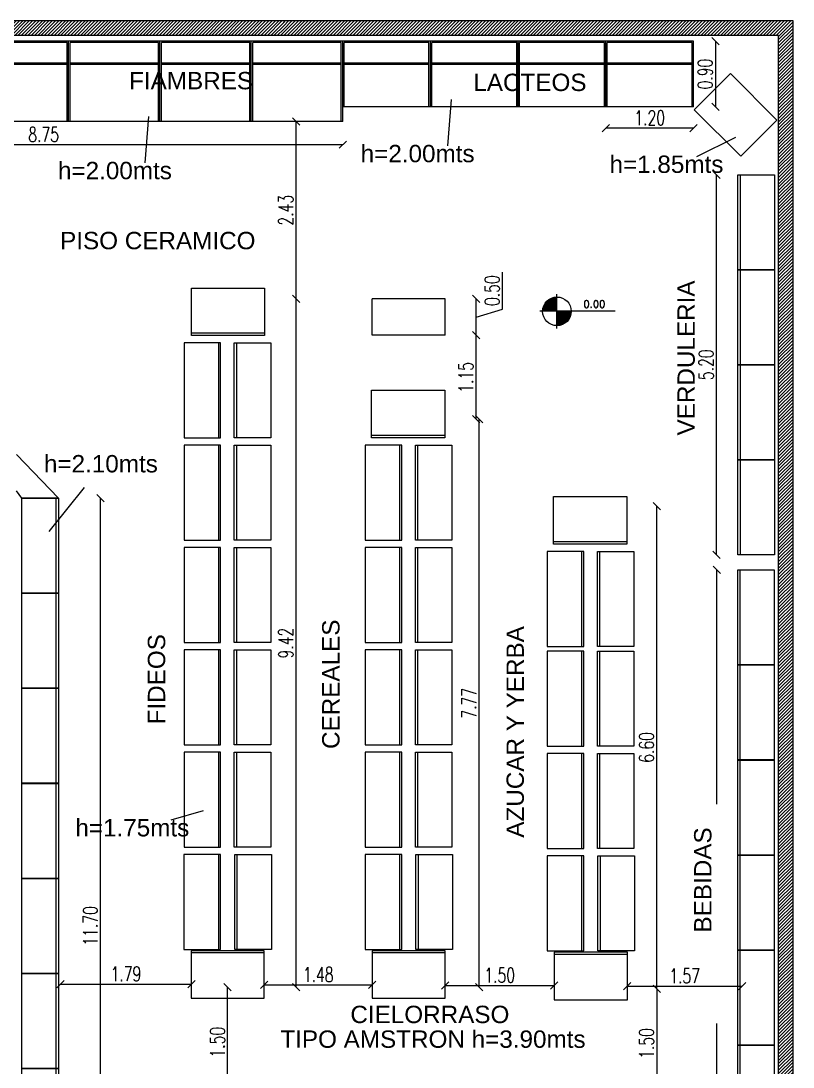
# Model space of a CAD drawing. Header units: millimetres. Extents: x 2448 to 2576, y 1154 to 1321.
# Drawn here: x 2503.68 to 2514.24, y 1303.73 to 1318.04 of the extents above; entities that cross this region are included whole.
import ezdxf

# ---------------------------------------------------------------- set-up
doc = ezdxf.new("R2010")
doc.units = ezdxf.units.MM
doc.linetypes.add('ACAD_ISO02W100', pattern=[15, 12, -3])
doc.linetypes.add('X-REF T19$0$ACAD_ISO02W100', pattern=[15, 12, -3])
for name, color, linetype in [('A-GONDOLAS', 2, 'Continuous'), ('COTAS', 7, 'Continuous'), ('E- HELADERAS', 150, 'Continuous'), ('E-GENERAL', 8, 'Continuous'), ('E-GONDOLAS', 2, 'Continuous'), ('X-REF T19$0$A-HATCH', 8, 'Continuous'), ('X-REF T19$0$A-MAMPOSTERIA', 5, 'Continuous')]:
    doc.layers.add(name, color=color, linetype=linetype)
doc.styles.add('COTAS', font='ROMANS.shx', dxfattribs={"width": 0.7})
doc.styles.add('ROMAND', font='romand', dxfattribs={"height": 0.15})
doc.styles.get("Standard").update_dxf_attribs({"font": 'arial.ttf'})
doc.dimstyles.new('COTA-I-N-2-85', dxfattribs={"dimscale": 0, "dimtxt": 0.2, "dimasz": 0.1, "dimexe": 0, "dimexo": 0, "dimgap": 0.04, "dimtad": 1, "dimzin": 1, "dimdsep": 46, "dimtxsty": 'COTAS', "dimblk": 'OBLIQUE', "dimcen": 0.1, "dimse1": 1, "dimse2": 1, "dimclrd": 256, "dimclre": 256, "dimclrt": 256, "dimadec": 0, "dimazin": 0, "dimtfac": 1, "dimtmove": 1, "dimatfit": 3, "dimldrblk": 'OBLIQUE', "dimfxl": 1, "dimtvp": -0.8, "dimtolj": 1, "dimtzin": 0, "dimarcsym": 0})

# ---------------------------------------------------------------- blocks, each defined once
blk = doc.blocks.new('X-REF T19$0$TOPSY 19')
at = {"layer": 'X-REF T19$0$A-MAMPOSTERIA', "lineweight": 13}
for p, q in [((22.169, 0), (0, 0)), ((22.169, -32.511), (22.169, 0)), ((21.971, -0.199), (0.199, -0.199)), ((21.971, -32.312), (21.971, -0.199))]:
    blk.add_line(p, q, dxfattribs=at)
blk = doc.blocks.new('X-REF T19')
at = {"layer": 'X-REF T19$0$A-HATCH'}
h = blk.add_hatch(dxfattribs=at)
h.set_pattern_fill('ANSI31', color=256, scale=0.01, style=0)
h.paths.add_polyline_path([(272.861, 196.393), (264.095, 196.393), (264.095, 196.194), (272.861, 196.194)])
h = blk.add_hatch(dxfattribs=at)
h.set_pattern_fill('ANSI31', color=256, scale=0.01, style=0)
h.paths.add_polyline_path([(279.829, 196.393), (272.861, 196.393), (272.861, 196.194), (279.631, 196.194), (279.631, 195.502), (279.829, 195.502)])
h = blk.add_hatch(dxfattribs=at)
h.set_pattern_fill('ANSI31', color=256, scale=0.01, style=0)
h.paths.add_polyline_path([(279.829, 195.502), (279.631, 195.502), (279.631, 164.081), (279.829, 164.081)])
at = {"linetype": 'X-REF T19$0$ACAD_ISO02W100'}
blk.add_blockref('X-REF T19$0$TOPSY 19', (257.66, 196.393), dxfattribs=at)
blk = doc.blocks.new('_Oblique')
at = {"color": 0, "linetype": 'ByBlock', "lineweight": -2}
blk.add_line((-0.5, -0.5), (0.5, 0.5), dxfattribs=at)
blk = doc.blocks.new('*D207')
at = {"layer": 'COTAS', "linetype": 'ACAD_ISO02W100', "lineweight": -2, "transparency": 16777216}
blk.add_line((2512.379, 1304.801), (2512.379, 1303.303), dxfattribs=at)
at = {"layer": 'DEFPOINTS', "color": 0, "linetype": 'ACAD_ISO02W100', "transparency": 16777216}
for p in [(2511.976, 1304.801), (2511.978, 1303.303), (2512.379, 1303.303)]:
    blk.add_point(p, dxfattribs=at)
at = {"layer": 'COTAS', "linetype": 'ACAD_ISO02W100', "lineweight": -2, "transparency": 16777216, "xscale": 0.1, "yscale": 0.1, "zscale": 0.1}
for p, rotation in [((2512.379, 1304.801), 90), ((2512.379, 1303.303), 270)]:
    blk.add_blockref('_Oblique', p, dxfattribs=dict(at, rotation=rotation))
at = {"layer": 'COTAS', "linetype": 'ACAD_ISO02W100', "transparency": 16777216, "insert": (2512.239, 1304.052), "char_height": 0.2, "attachment_point": 5, "rotation": 90, "style": 'COTAS'}
blk.add_mtext('\\A1;1.50', dxfattribs=at)
blk = doc.blocks.new('*D208')
at = {"layer": 'COTAS', "linetype": 'ACAD_ISO02W100', "lineweight": -2, "transparency": 16777216}
blk.add_line((2512.379, 1304.801), (2512.379, 1311.404), dxfattribs=at)
at = {"layer": 'DEFPOINTS', "color": 0, "linetype": 'ACAD_ISO02W100', "transparency": 16777216}
for p in [(2511.967, 1311.404), (2512.379, 1311.404), (2511.976, 1304.801)]:
    blk.add_point(p, dxfattribs=at)
at = {"layer": 'COTAS', "linetype": 'ACAD_ISO02W100', "lineweight": -2, "transparency": 16777216, "xscale": 0.1, "yscale": 0.1, "zscale": 0.1}
for p, rotation in [((2512.379, 1311.404), 90), ((2512.379, 1304.801), 270)]:
    blk.add_blockref('_Oblique', p, dxfattribs=dict(at, rotation=rotation))
at = {"layer": 'COTAS', "linetype": 'ACAD_ISO02W100', "transparency": 16777216, "insert": (2512.239, 1308.102), "char_height": 0.2, "attachment_point": 5, "rotation": 90, "style": 'COTAS'}
blk.add_mtext('\\A1;6.60', dxfattribs=at)
blk = doc.blocks.new('*D209')
at = {"layer": 'COTAS', "linetype": 'ACAD_ISO02W100', "lineweight": -2, "transparency": 16777216}
blk.add_line((2504.221, 1304.863), (2506.012, 1304.863), dxfattribs=at)
at = {"layer": 'DEFPOINTS', "color": 0, "linetype": 'ACAD_ISO02W100', "transparency": 16777216}
for p in [(2506.012, 1304.863), (2506.012, 1304.821), (2504.221, 1304.586)]:
    blk.add_point(p, dxfattribs=at)
at = {"layer": 'COTAS', "linetype": 'ACAD_ISO02W100', "lineweight": -2, "transparency": 16777216, "xscale": 0.1, "yscale": 0.1, "zscale": 0.1, "rotation": 180}
blk.add_blockref('_Oblique', (2504.221, 1304.863), dxfattribs=at)
at = {"layer": 'COTAS', "linetype": 'ACAD_ISO02W100', "lineweight": -2, "transparency": 16777216, "xscale": 0.1, "yscale": 0.1, "zscale": 0.1}
blk.add_blockref('_Oblique', (2506.012, 1304.863), dxfattribs=at)
at = {"layer": 'COTAS', "linetype": 'ACAD_ISO02W100', "transparency": 16777216, "insert": (2505.116, 1305.003), "char_height": 0.2, "attachment_point": 5, "style": 'COTAS'}
blk.add_mtext('\\A1;1.79', dxfattribs=at)
blk = doc.blocks.new('*D210')
at = {"layer": 'COTAS', "linetype": 'ACAD_ISO02W100', "lineweight": -2, "transparency": 16777216}
blk.add_line((2507.008, 1304.854), (2508.486, 1304.854), dxfattribs=at)
at = {"layer": 'DEFPOINTS', "color": 0, "linetype": 'ACAD_ISO02W100', "transparency": 16777216}
for p in [(2507.008, 1304.863), (2508.486, 1304.863), (2508.486, 1304.854)]:
    blk.add_point(p, dxfattribs=at)
at = {"layer": 'COTAS', "linetype": 'ACAD_ISO02W100', "lineweight": -2, "transparency": 16777216, "xscale": 0.1, "yscale": 0.1, "zscale": 0.1, "rotation": 180}
blk.add_blockref('_Oblique', (2507.008, 1304.854), dxfattribs=at)
at = {"layer": 'COTAS', "linetype": 'ACAD_ISO02W100', "lineweight": -2, "transparency": 16777216, "xscale": 0.1, "yscale": 0.1, "zscale": 0.1}
blk.add_blockref('_Oblique', (2508.486, 1304.854), dxfattribs=at)
at = {"layer": 'COTAS', "linetype": 'ACAD_ISO02W100', "transparency": 16777216, "insert": (2507.747, 1304.994), "char_height": 0.2, "attachment_point": 5, "style": 'COTAS'}
blk.add_mtext('\\A1;1.48', dxfattribs=at)
blk = doc.blocks.new('*D211')
at = {"layer": 'COTAS', "linetype": 'ACAD_ISO02W100', "lineweight": -2, "transparency": 16777216}
blk.add_line((2509.482, 1304.845), (2510.977, 1304.845), dxfattribs=at)
at = {"layer": 'DEFPOINTS', "color": 0, "linetype": 'ACAD_ISO02W100', "transparency": 16777216}
for p in [(2509.482, 1304.854), (2510.977, 1304.854), (2510.977, 1304.845)]:
    blk.add_point(p, dxfattribs=at)
at = {"layer": 'COTAS', "linetype": 'ACAD_ISO02W100', "lineweight": -2, "transparency": 16777216, "xscale": 0.1, "yscale": 0.1, "zscale": 0.1, "rotation": 180}
blk.add_blockref('_Oblique', (2509.482, 1304.845), dxfattribs=at)
at = {"layer": 'COTAS', "linetype": 'ACAD_ISO02W100', "lineweight": -2, "transparency": 16777216, "xscale": 0.1, "yscale": 0.1, "zscale": 0.1}
blk.add_blockref('_Oblique', (2510.977, 1304.845), dxfattribs=at)
at = {"layer": 'COTAS', "linetype": 'ACAD_ISO02W100', "transparency": 16777216, "insert": (2510.23, 1304.985), "char_height": 0.2, "attachment_point": 5, "style": 'COTAS'}
blk.add_mtext('\\A1;1.50', dxfattribs=at)
blk = doc.blocks.new('*D212')
at = {"layer": 'COTAS', "linetype": 'ACAD_ISO02W100', "lineweight": -2, "transparency": 16777216}
blk.add_line((2511.974, 1304.836), (2513.546, 1304.836), dxfattribs=at)
at = {"layer": 'DEFPOINTS', "color": 0, "linetype": 'ACAD_ISO02W100', "transparency": 16777216}
for p in [(2511.974, 1304.845), (2513.546, 1304.845), (2513.546, 1304.836)]:
    blk.add_point(p, dxfattribs=at)
at = {"layer": 'COTAS', "linetype": 'ACAD_ISO02W100', "lineweight": -2, "transparency": 16777216, "xscale": 0.1, "yscale": 0.1, "zscale": 0.1, "rotation": 180}
blk.add_blockref('_Oblique', (2511.974, 1304.836), dxfattribs=at)
at = {"layer": 'COTAS', "linetype": 'ACAD_ISO02W100', "lineweight": -2, "transparency": 16777216, "xscale": 0.1, "yscale": 0.1, "zscale": 0.1}
blk.add_blockref('_Oblique', (2513.546, 1304.836), dxfattribs=at)
at = {"layer": 'COTAS', "linetype": 'ACAD_ISO02W100', "transparency": 16777216, "insert": (2512.76, 1304.976), "char_height": 0.2, "attachment_point": 5, "style": 'COTAS'}
blk.add_mtext('\\A1;1.57', dxfattribs=at)
blk = doc.blocks.new('*D213')
at = {"layer": 'COTAS', "linetype": 'ACAD_ISO02W100', "lineweight": -2, "transparency": 16777216}
blk.add_line((2509.95, 1304.821), (2509.95, 1312.591), dxfattribs=at)
at = {"layer": 'DEFPOINTS', "color": 0, "linetype": 'ACAD_ISO02W100', "transparency": 16777216}
for p in [(2509.482, 1312.591), (2509.95, 1312.591), (2509.482, 1304.821)]:
    blk.add_point(p, dxfattribs=at)
at = {"layer": 'COTAS', "linetype": 'ACAD_ISO02W100', "lineweight": -2, "transparency": 16777216, "xscale": 0.1, "yscale": 0.1, "zscale": 0.1}
for p, rotation in [((2509.95, 1312.591), 90), ((2509.95, 1304.821), 270)]:
    blk.add_blockref('_Oblique', p, dxfattribs=dict(at, rotation=rotation))
at = {"layer": 'COTAS', "linetype": 'ACAD_ISO02W100', "transparency": 16777216, "insert": (2509.81, 1308.706), "char_height": 0.2, "attachment_point": 5, "rotation": 90, "style": 'COTAS'}
blk.add_mtext('\\A1;7.77', dxfattribs=at)
blk = doc.blocks.new('*D252')
at = {"layer": 'COTAS', "linetype": 'ACAD_ISO02W100', "lineweight": -2, "transparency": 16777216}
blk.add_line((2509.907, 1312.591), (2509.907, 1313.74), dxfattribs=at)
at = {"layer": 'DEFPOINTS', "color": 0, "linetype": 'ACAD_ISO02W100', "transparency": 16777216}
for p in [(2509.482, 1313.74), (2509.907, 1313.74), (2509.482, 1312.591)]:
    blk.add_point(p, dxfattribs=at)
at = {"layer": 'COTAS', "linetype": 'ACAD_ISO02W100', "lineweight": -2, "transparency": 16777216, "xscale": 0.1, "yscale": 0.1, "zscale": 0.1}
for p, rotation in [((2509.907, 1313.74), 90), ((2509.907, 1312.591), 270)]:
    blk.add_blockref('_Oblique', p, dxfattribs=dict(at, rotation=rotation))
at = {"layer": 'COTAS', "linetype": 'ACAD_ISO02W100', "transparency": 16777216, "insert": (2509.767, 1313.165), "char_height": 0.2, "attachment_point": 5, "rotation": 90, "style": 'COTAS'}
blk.add_mtext('\\A1;1.15', dxfattribs=at)
blk = doc.blocks.new('*D253')
at = {"layer": 'COTAS', "linetype": 'ACAD_ISO02W100', "lineweight": -2, "transparency": 16777216}
for p, q in [((2510.267, 1314.098), (2510.267, 1314.605)), ((2509.907, 1313.74), (2509.907, 1314.24)), ((2509.907, 1313.99), (2510.267, 1314.098))]:
    blk.add_line(p, q, dxfattribs=at)
at = {"layer": 'DEFPOINTS', "color": 0, "linetype": 'ACAD_ISO02W100', "transparency": 16777216}
for p in [(2509.482, 1314.24), (2509.907, 1314.24), (2509.482, 1313.74)]:
    blk.add_point(p, dxfattribs=at)
at = {"layer": 'COTAS', "linetype": 'ACAD_ISO02W100', "lineweight": -2, "transparency": 16777216, "xscale": 0.1, "yscale": 0.1, "zscale": 0.1}
for p, rotation in [((2509.907, 1314.24), 90), ((2509.907, 1313.74), 270)]:
    blk.add_blockref('_Oblique', p, dxfattribs=dict(at, rotation=rotation))
at = {"layer": 'COTAS', "linetype": 'ACAD_ISO02W100', "transparency": 16777216, "insert": (2510.127, 1314.351), "char_height": 0.2, "attachment_point": 5, "rotation": 90, "style": 'COTAS'}
blk.add_mtext('\\A1;0.50', dxfattribs=at)
blk = doc.blocks.new('*D214')
at = {"layer": 'COTAS', "linetype": 'ACAD_ISO02W100', "lineweight": -2, "transparency": 16777216}
blk.add_line((2507.445, 1304.821), (2507.445, 1314.237), dxfattribs=at)
at = {"layer": 'DEFPOINTS', "color": 0, "linetype": 'ACAD_ISO02W100', "transparency": 16777216}
for p in [(2507.013, 1314.237), (2507.445, 1314.237), (2507.008, 1304.821)]:
    blk.add_point(p, dxfattribs=at)
at = {"layer": 'COTAS', "linetype": 'ACAD_ISO02W100', "lineweight": -2, "transparency": 16777216, "xscale": 0.1, "yscale": 0.1, "zscale": 0.1}
for p, rotation in [((2507.445, 1314.237), 90), ((2507.445, 1304.821), 270)]:
    blk.add_blockref('_Oblique', p, dxfattribs=dict(at, rotation=rotation))
at = {"layer": 'COTAS', "linetype": 'ACAD_ISO02W100', "transparency": 16777216, "insert": (2507.305, 1309.529), "char_height": 0.2, "attachment_point": 5, "rotation": 90, "style": 'COTAS'}
blk.add_mtext('\\A1;9.42', dxfattribs=at)
blk = doc.blocks.new('*D215')
at = {"layer": 'COTAS', "linetype": 'ACAD_ISO02W100', "lineweight": -2, "transparency": 16777216}
blk.add_line((2507.445, 1314.237), (2507.445, 1316.664), dxfattribs=at)
at = {"layer": 'DEFPOINTS', "color": 0, "linetype": 'ACAD_ISO02W100', "transparency": 16777216}
for p in [(2507.008, 1316.664), (2507.445, 1316.664), (2507.013, 1314.237)]:
    blk.add_point(p, dxfattribs=at)
at = {"layer": 'COTAS', "linetype": 'ACAD_ISO02W100', "lineweight": -2, "transparency": 16777216, "xscale": 0.1, "yscale": 0.1, "zscale": 0.1}
for p, rotation in [((2507.445, 1316.664), 90), ((2507.445, 1314.237), 270)]:
    blk.add_blockref('_Oblique', p, dxfattribs=dict(at, rotation=rotation))
at = {"layer": 'COTAS', "linetype": 'ACAD_ISO02W100', "transparency": 16777216, "insert": (2507.305, 1315.451), "char_height": 0.2, "attachment_point": 5, "rotation": 90, "style": 'COTAS'}
blk.add_mtext('\\A1;2.43', dxfattribs=at)
blk = doc.blocks.new('A$C5B4D46B7')
at = {"layer": 'A-GONDOLAS'}
for p, q in [((0, 1.3), (0, 0)), ((0.5, 1.3), (0, 1.3)), ((0.47, 1.3), (0.47, 0)), ((0.5, 0), (0.5, 1.3)), ((0, 0), (0.5, 0))]:
    blk.add_line(p, q, dxfattribs=at)
blk = doc.blocks.new('A$C5FC512D4')
at = {"layer": 'A-GONDOLAS'}
for p, q in [((0, 0), (0, 0.65)), ((0, 0.65), (1, 0.65)), ((1, 0.65), (1, 0)), ((1, 0.03), (0, 0.03)), ((1, 0), (0, 0))]:
    blk.add_line(p, q, dxfattribs=at)
blk = doc.blocks.new('A$C53090BB6')
at = {"layer": 'E-GONDOLAS'}
for name, p in [('A$C5FC512D4', (0.034, 8.35)), ('A$C5B4D46B7', (-0.066, 6.95)), ('A$C5B4D46B7', (-0.066, 5.55)), ('A$C5B4D46B7', (-0.066, 4.15)), ('A$C5B4D46B7', (-0.066, 2.75)), ('A$C5B4D46B7', (-0.066, 1.35)), ('A$C5B4D46B7', (-0.067, -0.05))]:
    blk.add_blockref(name, p, dxfattribs=at)
at = {"layer": 'E-GONDOLAS', "xscale": -1}
for p in [(1.121, 6.95), (1.121, 5.55), (1.121, 4.15), (1.121, 2.75), (1.121, 1.35), (1.128, -0.05)]:
    blk.add_blockref('A$C5B4D46B7', p, dxfattribs=at)
at = {"layer": 'E-GONDOLAS', "xscale": -1, "rotation": 180}
blk.add_blockref('A$C5FC512D4', (0.03, -0.067), dxfattribs=at)
blk = doc.blocks.new('*D241')
at = {"layer": 'COTAS', "linetype": 'ACAD_ISO02W100', "lineweight": -2, "transparency": 16777216}
blk.add_line((2506.508, 1303.318), (2506.508, 1304.821), dxfattribs=at)
at = {"layer": 'DEFPOINTS', "color": 0, "linetype": 'ACAD_ISO02W100', "transparency": 16777216}
for p in [(2506.508, 1304.821), (2506.508, 1304.821), (2506.513, 1303.318)]:
    blk.add_point(p, dxfattribs=at)
at = {"layer": 'COTAS', "linetype": 'ACAD_ISO02W100', "lineweight": -2, "transparency": 16777216, "xscale": 0.1, "yscale": 0.1, "zscale": 0.1}
for p, rotation in [((2506.508, 1304.821), 90), ((2506.508, 1303.318), 270)]:
    blk.add_blockref('_Oblique', p, dxfattribs=dict(at, rotation=rotation))
at = {"layer": 'COTAS', "linetype": 'ACAD_ISO02W100', "transparency": 16777216, "insert": (2506.368, 1304.069), "char_height": 0.2, "attachment_point": 5, "rotation": 90, "style": 'COTAS'}
blk.add_mtext('\\A1;1.50', dxfattribs=at)
blk = doc.blocks.new('A$C15FD2C40')
at = {"layer": 'E-GONDOLAS'}
for name, p in [('A$C5FC512D4', (0, 7.517)), ('A$C5B4D46B7', (-0.087, 6.117)), ('A$C5B4D46B7', (-0.087, 4.717)), ('A$C5B4D46B7', (-0.087, 3.317)), ('A$C5B4D46B7', (-0.087, 1.917)), ('A$C5B4D46B7', (-0.088, 0.517))]:
    blk.add_blockref(name, p, dxfattribs=at)
at = {"layer": 'E-GONDOLAS', "xscale": -1}
for p in [(1.1, 6.117), (1.1, 4.717), (1.1, 3.317), (1.1, 1.917), (1.107, 0.517)]:
    blk.add_blockref('A$C5B4D46B7', p, dxfattribs=at)
at = {"layer": 'E-GONDOLAS', "xscale": -1, "rotation": 180}
blk.add_blockref('A$C5FC512D4', (0.009, 0.5), dxfattribs=at)
blk = doc.blocks.new('A$C324B3BE1')
at = {"layer": 'E-GONDOLAS'}
for name, p in [('A$C5FC512D4', (0, 6.083)), ('A$C5B4D46B7', (-0.087, 4.683)), ('A$C5B4D46B7', (-0.087, 3.317)), ('A$C5B4D46B7', (-0.087, 1.917)), ('A$C5B4D46B7', (-0.088, 0.517))]:
    blk.add_blockref(name, p, dxfattribs=at)
at = {"layer": 'E-GONDOLAS', "xscale": -1}
for p in [(1.1, 4.683), (1.1, 3.317), (1.1, 1.917), (1.107, 0.517)]:
    blk.add_blockref('A$C5B4D46B7', p, dxfattribs=at)
at = {"layer": 'E-GONDOLAS', "xscale": -1, "rotation": 180}
blk.add_blockref('A$C5FC512D4', (0.009, 0.5), dxfattribs=at)
blk = doc.blocks.new('A$C25BB63C5')
at = {"layer": 'E-GONDOLAS'}
for p, q in [((0, 0), (0, 1.3)), ((0, 1.3), (0.5, 1.3)), ((0.47, 0), (0.47, 1.3)), ((0.5, 1.3), (0.5, 0)), ((0.5, 0), (0, 0))]:
    blk.add_line(p, q, dxfattribs=at)
blk = doc.blocks.new('A$C616D137A')
at = {"linetype": 'ACAD_ISO02W100'}
for p in [(0, 10.402), (0, 9.102), (0, 7.802), (0, 6.501), (0, 5.201), (0, 3.901), (0, 2.601), (0, 1.3), (0, 0)]:
    blk.add_blockref('A$C25BB63C5', p, dxfattribs=at)
blk = doc.blocks.new('A$C73C376BC')
at = {"linetype": 'ACAD_ISO02W100'}
for p in [(0, 6.501), (0, 5.201), (0, 3.901), (0, 2.601), (0, 1.3), (0, 0)]:
    blk.add_blockref('A$C25BB63C5', p, dxfattribs=at)
blk = doc.blocks.new('A$C37107E2F')
at = {"layer": 'E- HELADERAS'}
for p, q in [((0, 1.25), (0, 0.05)), ((0.9, 1.25), (0, 1.25)), ((0.02, 1.23), (0.02, 0.07)), ((0.9, 1.23), (0.02, 1.23)), ((0.3, 1.23), (0.3, 0.07)), ((0.3, 1.23), (0.3, 0.07)), ((0.32, 1.23), (0.32, 0.07)), ((0.9, 1.25), (0.9, 0.05)), ((0.9, 0.05), (0, 0.05)), ((0.9, 0.07), (0.02, 0.07))]:
    blk.add_line(p, q, dxfattribs=at)
blk = doc.blocks.new('A$C16340E3E')
at = {"layer": 'E- HELADERAS'}
for p, q in [((1.25, 0.9), (0, 0.9)), ((0, -0.2), (0, 0.9)), ((1.23, 0.88), (0.02, 0.88)), ((0.02, -0.2), (0.02, 0.88)), ((1.23, -0.2), (1.23, 0.88)), ((1.25, -0.2), (1.25, 0.9)), ((1.23, 0.6), (0.02, 0.6)), ((1.23, 0.6), (0.02, 0.6)), ((1.23, 0.58), (0.02, 0.58)), ((1.25, -0.2), (0, -0.2))]:
    blk.add_line(p, q, dxfattribs=at)
blk = doc.blocks.new('A$C7A123462')
at = {"layer": 'E-GENERAL', "linetype": 'ACAD_ISO02W100'}
for p in [(0, 0.2), (1.25, 0.2), (2.5, 0.2), (3.75, 0.2), (5, 0.2), (6.25, 0.2), (7.5, 0.2)]:
    blk.add_blockref('A$C16340E3E', p, dxfattribs=at)
blk = doc.blocks.new('*D254')
at = {"layer": 'COTAS', "linetype": 'ACAD_ISO02W100', "lineweight": -2, "transparency": 16777216}
blk.add_line((2513.18, 1317.764), (2513.18, 1316.864), dxfattribs=at)
at = {"layer": 'DEFPOINTS', "color": 0, "linetype": 'ACAD_ISO02W100', "transparency": 16777216}
for p in [(2512.882, 1317.764), (2512.882, 1316.864), (2513.18, 1316.864)]:
    blk.add_point(p, dxfattribs=at)
at = {"layer": 'COTAS', "linetype": 'ACAD_ISO02W100', "lineweight": -2, "transparency": 16777216, "xscale": 0.1, "yscale": 0.1, "zscale": 0.1}
for p, rotation in [((2513.18, 1317.764), 90), ((2513.18, 1316.864), 270)]:
    blk.add_blockref('_Oblique', p, dxfattribs=dict(at, rotation=rotation))
at = {"layer": 'COTAS', "linetype": 'ACAD_ISO02W100', "transparency": 16777216, "insert": (2513.04, 1317.314), "char_height": 0.2, "attachment_point": 5, "rotation": 90, "style": 'COTAS'}
blk.add_mtext('\\A1;0.90', dxfattribs=at)
blk = doc.blocks.new('*D257')
at = {"layer": 'COTAS', "linetype": 'ACAD_ISO02W100', "lineweight": -2, "transparency": 16777216}
blk.add_line((2513.199, 1292.326), (2513.199, 1310.53), dxfattribs=at)
at = {"layer": 'DEFPOINTS', "color": 0, "linetype": 'ACAD_ISO02W100', "transparency": 16777216}
for p in [(2513.199, 1310.53), (2513.486, 1310.53), (2513.486, 1292.326)]:
    blk.add_point(p, dxfattribs=at)
at = {"layer": 'COTAS', "linetype": 'ACAD_ISO02W100', "lineweight": -2, "transparency": 16777216, "xscale": 0.1, "yscale": 0.1, "zscale": 0.1}
for p, rotation in [((2513.199, 1310.53), 90), ((2513.199, 1292.326), 270)]:
    blk.add_blockref('_Oblique', p, dxfattribs=dict(at, rotation=rotation))
at = {"layer": 'COTAS', "linetype": 'ACAD_ISO02W100', "transparency": 16777216, "insert": (2513.059, 1301.428), "char_height": 0.2, "attachment_point": 5, "rotation": 90, "style": 'COTAS'}
blk.add_mtext('\\A1;18.20', dxfattribs=at)
blk = doc.blocks.new('*D258')
at = {"layer": 'COTAS', "linetype": 'ACAD_ISO02W100', "lineweight": -2, "transparency": 16777216}
blk.add_line((2513.194, 1310.736), (2513.194, 1315.937), dxfattribs=at)
at = {"layer": 'DEFPOINTS', "color": 0, "linetype": 'ACAD_ISO02W100', "transparency": 16777216}
for p in [(2513.194, 1315.937), (2513.489, 1315.937), (2513.489, 1310.736)]:
    blk.add_point(p, dxfattribs=at)
at = {"layer": 'COTAS', "linetype": 'ACAD_ISO02W100', "lineweight": -2, "transparency": 16777216, "xscale": 0.1, "yscale": 0.1, "zscale": 0.1}
for p, rotation in [((2513.194, 1315.937), 90), ((2513.194, 1310.736), 270)]:
    blk.add_blockref('_Oblique', p, dxfattribs=dict(at, rotation=rotation))
at = {"layer": 'COTAS', "linetype": 'ACAD_ISO02W100', "transparency": 16777216, "insert": (2513.054, 1313.337), "char_height": 0.2, "attachment_point": 5, "rotation": 90, "style": 'COTAS'}
blk.add_mtext('\\A1;5.20', dxfattribs=at)
blk = doc.blocks.new('*D259')
at = {"layer": 'COTAS', "linetype": 'ACAD_ISO02W100', "lineweight": -2, "transparency": 16777216}
blk.add_line((2512.882, 1316.574), (2511.682, 1316.574), dxfattribs=at)
at = {"layer": 'DEFPOINTS', "color": 0, "linetype": 'ACAD_ISO02W100', "transparency": 16777216}
for p in [(2511.682, 1316.864), (2512.882, 1316.864), (2511.682, 1316.574)]:
    blk.add_point(p, dxfattribs=at)
at = {"layer": 'COTAS', "linetype": 'ACAD_ISO02W100', "lineweight": -2, "transparency": 16777216, "xscale": 0.1, "yscale": 0.1, "zscale": 0.1, "rotation": 180}
blk.add_blockref('_Oblique', (2511.682, 1316.574), dxfattribs=at)
at = {"layer": 'COTAS', "linetype": 'ACAD_ISO02W100', "lineweight": -2, "transparency": 16777216, "xscale": 0.1, "yscale": 0.1, "zscale": 0.1}
blk.add_blockref('_Oblique', (2512.882, 1316.574), dxfattribs=at)
at = {"layer": 'COTAS', "linetype": 'ACAD_ISO02W100', "transparency": 16777216, "insert": (2512.282, 1316.714), "char_height": 0.2, "attachment_point": 5, "style": 'COTAS'}
blk.add_mtext('\\A1;1.20', dxfattribs=at)
blk = doc.blocks.new('*D260')
at = {"layer": 'COTAS', "linetype": 'ACAD_ISO02W100', "lineweight": -2, "transparency": 16777216}
blk.add_line((2508.082, 1316.348), (2499.332, 1316.348), dxfattribs=at)
at = {"layer": 'DEFPOINTS', "color": 0, "linetype": 'ACAD_ISO02W100', "transparency": 16777216}
for p in [(2499.332, 1316.664), (2508.082, 1316.664), (2499.332, 1316.348)]:
    blk.add_point(p, dxfattribs=at)
at = {"layer": 'COTAS', "linetype": 'ACAD_ISO02W100', "lineweight": -2, "transparency": 16777216, "xscale": 0.1, "yscale": 0.1, "zscale": 0.1, "rotation": 180}
blk.add_blockref('_Oblique', (2499.332, 1316.348), dxfattribs=at)
at = {"layer": 'COTAS', "linetype": 'ACAD_ISO02W100', "lineweight": -2, "transparency": 16777216, "xscale": 0.1, "yscale": 0.1, "zscale": 0.1}
blk.add_blockref('_Oblique', (2508.082, 1316.348), dxfattribs=at)
at = {"layer": 'COTAS', "linetype": 'ACAD_ISO02W100', "transparency": 16777216, "insert": (2503.991, 1316.488), "char_height": 0.2, "attachment_point": 5, "style": 'COTAS'}
blk.add_mtext('\\A1;8.75', dxfattribs=at)
blk = doc.blocks.new('*D263')
at = {"layer": 'COTAS', "linetype": 'ACAD_ISO02W100', "lineweight": -2, "transparency": 16777216}
blk.add_line((2504.77, 1299.809), (2504.77, 1311.511), dxfattribs=at)
at = {"layer": 'DEFPOINTS', "color": 0, "linetype": 'ACAD_ISO02W100', "transparency": 16777216}
for p in [(2504.193, 1311.511), (2504.77, 1311.511), (2504.193, 1299.809)]:
    blk.add_point(p, dxfattribs=at)
at = {"layer": 'COTAS', "linetype": 'ACAD_ISO02W100', "lineweight": -2, "transparency": 16777216, "xscale": 0.1, "yscale": 0.1, "zscale": 0.1}
for p, rotation in [((2504.77, 1311.511), 90), ((2504.77, 1299.809), 270)]:
    blk.add_blockref('_Oblique', p, dxfattribs=dict(at, rotation=rotation))
at = {"layer": 'COTAS', "linetype": 'ACAD_ISO02W100', "transparency": 16777216, "insert": (2504.63, 1305.66), "char_height": 0.2, "attachment_point": 5, "rotation": 90, "style": 'COTAS'}
blk.add_mtext('\\A1;11.70', dxfattribs=at)
blk = doc.blocks.new('Niv3-d')
at = {"color": 0, "const_width": 19.6}
for points in [[(0, 9.8, 0.414214), (-9.8, 0, 0.414214)], [(0, -9.8, 0.414214), (9.8, 0, 0.414214)]]:
    blk.add_lwpolyline(points, format="xyb", dxfattribs=at)
at = {"color": 0}
for points in [[(0, -23.3), (0, 23.3)], [(19.6, 0), (-23.3, 0)], [(79.8, 0), (19.6, 0)]]:
    blk.add_lwpolyline(points, dxfattribs=at)
blk.add_circle((0, 0), 19.6, dxfattribs=at)
blk.add_point((0, 0), dxfattribs=at)
at = {"color": 0, "style": 'ROMAND'}
blk.add_attdef('NIV5', (31.1, 5), '', height=10, dxfattribs=at)

msp = doc.modelspace()

# ---------------------------------------------------------------- linework, layer by layer
at = {"linetype": 'ACAD_ISO02W100'}
for p, q in [((2509.522, 1316.333), (2509.572, 1316.964)), ((2505.382, 1316.101), (2505.432, 1316.732)), ((2512.927, 1316.186), (2513.461, 1316.449)), ((2504.547, 1311.66), (2504.063, 1311.055)), ((2505.734, 1307.11), (2506.177, 1307.239))]:
    msp.add_line(p, q, dxfattribs=at)
at = {"layer": 'E- HELADERAS', "linetype": 'ACAD_ISO02W100'}
for p, q in [((2512.891, 1316.825), (2513.386, 1317.32)), ((2513.386, 1317.32), (2514.022, 1316.684)), ((2513.527, 1316.189), (2512.891, 1316.825)), ((2514.022, 1316.684), (2513.527, 1316.189))]:
    msp.add_line(p, q, dxfattribs=at)
at = {"layer": 'E-GONDOLAS', "lineweight": 13}
for p, q in [((2508.486, 1313.74), (2508.486, 1314.24)), ((2509.482, 1314.24), (2508.486, 1314.24)), ((2509.482, 1313.74), (2509.482, 1314.24)), ((2509.482, 1313.74), (2508.486, 1313.74))]:
    msp.add_line(p, q, dxfattribs=at)
at = {"layer": 'E-GONDOLAS', "linetype": 'ACAD_ISO02W100'}
for p, q in [((2503.618, 1312.111), (2504.193, 1311.511)), ((2503.693, 1311.511), (2503.618, 1311.611)), ((2504.193, 1311.511), (2503.693, 1311.511))]:
    msp.add_line(p, q, dxfattribs=at)

# ---------------------------------------------------------------- block references
for name, p in [('X-REF T19', (2234.414, 1121.648)), ('A$C53090BB6', (2505.978, 1305.387))]:
    msp.add_blockref(name, p)
at = {"linetype": 'ACAD_ISO02W100', "rotation": 180}
for p in [(2513.989, 1315.937), (2513.989, 1314.637), (2513.989, 1313.337), (2513.989, 1312.036)]:
    msp.add_blockref('A$C25BB63C5', p, dxfattribs=at)
ref = msp.add_blockref('Niv3-d', (2511.013, 1314.068), dxfattribs=dict(xscale=0.009999999999763531, yscale=0.009999999999763531, zscale=0.009999999999763531))
ref.add_attrib('NIV5', '0.00', (2511.375, 1314.118), dxfattribs={"color": 0, "height": 0.1, "style": 'ROMAND'})
at = {"linetype": 'ACAD_ISO02W100'}
for name, p in [('A$C15FD2C40', (2508.477, 1304.821)), ('A$C324B3BE1', (2510.967, 1304.801))]:
    msp.add_blockref(name, p, dxfattribs=at)
at = {"layer": 'E- HELADERAS', "rotation": 270}
for p in [(2508.032, 1317.764), (2509.232, 1317.764), (2510.432, 1317.764), (2511.632, 1317.764)]:
    msp.add_blockref('A$C37107E2F', p, dxfattribs=at)
at = {"layer": 'E-GENERAL', "linetype": 'ACAD_ISO02W100'}
msp.add_blockref('A$C7A123462', (2499.332, 1316.664), dxfattribs=at)
at = {"layer": 'E-GENERAL', "linetype": 'ACAD_ISO02W100', "rotation": 180}
msp.add_blockref('A$C73C376BC', (2513.986, 1310.53), dxfattribs=at)
at = {"layer": 'E-GONDOLAS', "linetype": 'ACAD_ISO02W100'}
msp.add_blockref('A$C616D137A', (2503.693, 1299.809), dxfattribs=at)

# ---------------------------------------------------------------- texts
at = {"char_height": 0.23751, "attachment_point": 1}
for s, insert, width in [('{\\fArial|b0|i0|c0|p34;FIAMBRES}', (2505.16, 1317.343), 2.19256), ('{\\fArial|b0|i0|c0|p34;LACTEOS}', (2509.869, 1317.319), 2.19256), ('{\\fArial|b0|i0|c0|p34;h=2.00mts}', (2508.328, 1316.345), 3.34655), ('{\\fArial|b0|i0|c0|p34;h=1.85mts}', (2511.732, 1316.199), 3.34655), ('{\\fArial|b0|i0|c0|p34;h=2.00mts}', (2504.187, 1316.113), 3.34655), ('{\\fArial|b0|i0|c0|p34;PISO CERAMICO}', (2504.216, 1315.155), 3.27627), ('{\\fArial|b0|i0|c0|p34;h=2.10mts}', (2503.995, 1312.102), 3.34655), ('{\\fArial|b0|i0|c0|p34;h=1.75mts}', (2504.425, 1307.122), 3.34655), ('{\\fArial|b0|i0|c0|p34;CIELORRASO}', (2508.187, 1304.568), 3.34655), ('{\\fArial|b0|i0|c0|p34;TIPO AMSTRON h=3.90mts}', (2507.229, 1304.23), 4.78505)]:
    msp.add_mtext(s, dxfattribs=dict(at, insert=insert, width=width))
at = {"char_height": 0.23751, "attachment_point": 1, "rotation": 90}
for s, insert, width in [('{\\fArial|b0|i0|c0|p34;VERDULERIA}', (2512.661, 1312.37), 2.19256), ('{\\fArial|b0|i0|c0|p34;CEREALES}', (2507.801, 1308.081), 2.19256), ('{\\fArial|b0|i0|c0|p34;AZUCAR Y YERBA}', (2510.323, 1306.867), 3.43271), ('{\\fArial|b0|i0|c0|p34;FIDEOS}', (2505.416, 1308.417), 2.19256), ('{\\fArial|b0|i0|c0|p34;BEBIDAS}', (2512.889, 1305.57), 2.19256)]:
    msp.add_mtext(s, dxfattribs=dict(at, insert=insert, width=width))

# ---------------------------------------------------------------- dimensions: what is measured, and where the dimension line sits
at = {"layer": 'COTAS', "linetype": 'ACAD_ISO02W100'}
for base, p1, p2, picture, middle in [((2513.18, 1316.864), (2512.882, 1317.764), (2512.882, 1316.864), '*D254', (2513.04, 1317.314)), ((2507.445, 1316.664), (2507.013, 1314.237), (2507.008, 1316.664), '*D215', (2507.305, 1315.451)), ((2513.194, 1315.937), (2513.489, 1310.736), (2513.489, 1315.937), '*D258', (2513.054, 1313.337)), ((2509.907, 1314.24), (2509.482, 1313.74), (2509.482, 1314.24), '*D253', (2510.127, 1314.138)), ((2507.445, 1314.237), (2507.008, 1304.821), (2507.013, 1314.237), '*D214', (2507.305, 1309.529)), ((2509.907, 1313.74), (2509.482, 1312.591), (2509.482, 1313.74), '*D252', (2509.767, 1313.165)), ((2509.95, 1312.591), (2509.482, 1304.821), (2509.482, 1312.591), '*D213', (2509.81, 1308.706)), ((2504.77, 1311.511), (2504.193, 1299.809), (2504.193, 1311.511), '*D263', (2504.63, 1305.66)), ((2512.379, 1311.404), (2511.976, 1304.801), (2511.967, 1311.404), '*D208', (2512.239, 1308.102)), ((2513.199, 1310.53), (2513.486, 1292.326), (2513.486, 1310.53), '*D257', (2513.059, 1301.428)), ((2506.508, 1304.821), (2506.513, 1303.318), (2506.508, 1304.821), '*D241', (2506.368, 1304.069)), ((2512.379, 1303.303), (2511.976, 1304.801), (2511.978, 1303.303), '*D207', (2512.239, 1304.052))]:
    dim = msp.add_linear_dim(base=base, p1=p1, p2=p2, angle=90, dimstyle='COTA-I-N-2-85', override={"dimscale": 1}, dxfattribs=at)
    dim.commit()
    dim.dimension.update_dxf_attribs({"geometry": picture, "text_midpoint": middle})
for base, p1, p2, picture, middle in [((2511.682, 1316.574), (2512.882, 1316.864), (2511.682, 1316.864), '*D259', (2512.282, 1316.714)), ((2506.012, 1304.863), (2504.221, 1304.586), (2506.012, 1304.821), '*D209', (2505.116, 1305.003)), ((2508.486, 1304.854), (2507.008, 1304.863), (2508.486, 1304.863), '*D210', (2507.747, 1304.994)), ((2510.97721, 1304.84509), (2509.48215, 1304.85366), (2510.97721, 1304.85366), '*D211', (2510.22968, 1304.98509)), ((2513.546, 1304.836), (2511.974, 1304.845), (2513.546, 1304.845), '*D212', (2512.76, 1304.976))]:
    dim = msp.add_linear_dim(base=base, p1=p1, p2=p2, dimstyle='COTA-I-N-2-85', override={"dimscale": 1}, dxfattribs=at)
    dim.commit()
    dim.dimension.update_dxf_attribs({"geometry": picture, "text_midpoint": middle})
dim = msp.add_linear_dim(base=(2499.332, 1316.348), p1=(2508.082, 1316.664), p2=(2499.332, 1316.664), dimstyle='COTA-I-N-2-85', override={"dimscale": 1}, dxfattribs=at)
dim.commit()
dim.dimension.update_dxf_attribs({"geometry": '*D260', "text_midpoint": (2503.991, 1316.348), "dimtype": 160})

doc.saveas('drawing.dxf')
